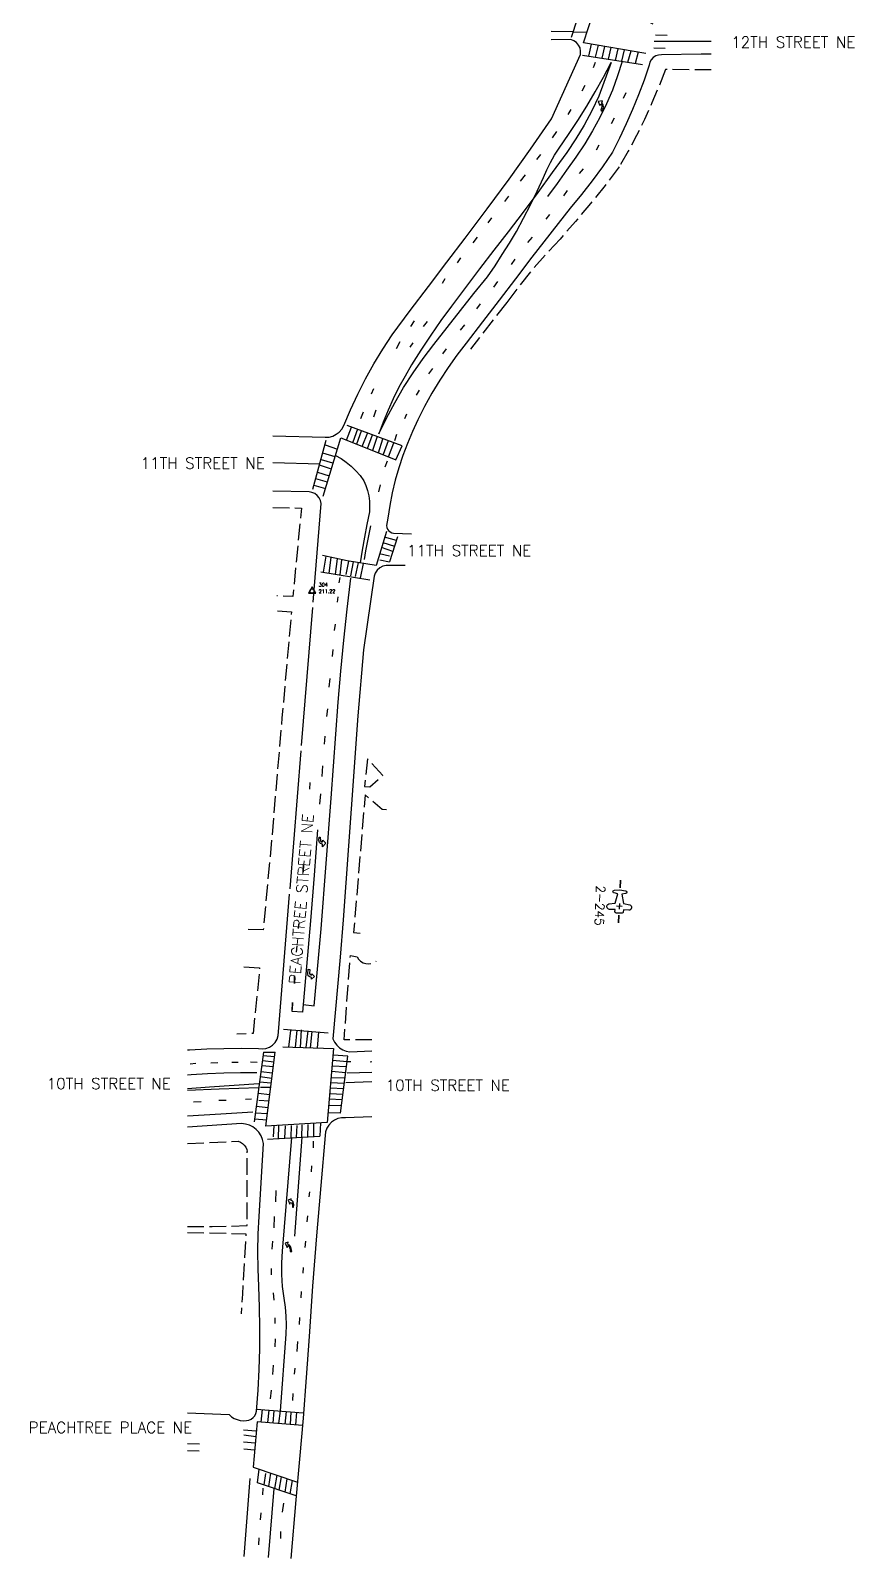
# Model space of a CAD drawing. Extents: x 2230279 to 2231025, y 1375291 to 1378386.
# Drawn here: x 2230279 to 2231025, y 1375291 to 1376672 of the extents above; entities that cross this region are included whole.
import ezdxf
from ezdxf.enums import TextEntityAlignment as Align

# ---------------------------------------------------------------- set-up
doc = ezdxf.new("R2010")
doc.units = 0
doc.header["$LTSCALE"] = 100
doc.header["$MEASUREMENT"] = 0
doc.linetypes.add('D2', pattern=[0.2, 0.15, -0.05])
doc.linetypes.add('D6', pattern=[1.3, 1.25, -0.05])
doc.layers.get('0').update_dxf_attribs({"color": 1, "linetype": 'CONTINUOUS'})
for name, color, linetype in [('100', 2, 'CONTINUOUS'), ('105', 2, 'D6'), ('120', 2, 'D2'), ('154', 3, 'CONTINUOUS'), ('190', 2, 'CONTINUOUS'), ('950', 7, 'CONTINUOUS'), ('960', 7, 'CONTINUOUS')]:
    doc.layers.add(name, color=color, linetype=linetype)
doc.styles.get("Standard").update_dxf_attribs({"font": 'SIMPLEX.SHX'})

# ---------------------------------------------------------------- blocks, each defined once
blk = doc.blocks.new('HVC')
for p, q in [((0, 0.095), (-0.082, -0.047)), ((0.082, -0.047), (0, 0.095)), ((-0.082, -0.047), (0.082, -0.047))]:
    blk.add_line(p, q)
at = {"const_width": 0.005}
blk.add_lwpolyline([(-0.002, 0, 1), (0.002, 0, 1)], format="xyb", close=True, dxfattribs=at)
blk.add_circle((0, 0), 0.0473)
for tag, p in [('PT.#', (0.15, 0.1)), ('ELEV', (0.15, -0.05))]:
    blk.add_attdef(tag, p, '', height=0.08)
blk = doc.blocks.new('PC')
for points in [[(-0.237, 0), (-0.169, 0)], [(0.081, 0), (0.15, 0)]]:
    blk.add_lwpolyline(points, close=True)
blk.add_lwpolyline([(-0.018, -0.095), (-0.026, -0.037), (-0.112, -0.019), (-0.119, -0.05, -1), (-0.144, -0.05), (-0.15, 0), (-0.144, 0.05, -1), (-0.119, 0.05), (-0.112, 0.019), (-0.026, 0.037), (-0.018, 0.094, -0.867295), (0.031, 0.088), (0.031, 0.038), (0.05, 0.038, -0.414214), (0.062, 0.025), (0.062, 0), (0.062, -0.025, -0.414214), (0.05, -0.037), (0.031, -0.037), (0.031, -0.087, -0.867295)], format="xyb", close=True)
for points in [[(-0.025, 0), (0.025, 0)], [(0, 0.025), (0, -0.025)]]:
    blk.add_lwpolyline(points)
blk.add_attdef('PHOTO', text='', height=0.08).set_placement((0, -0.175), align=Align.MIDDLE)

msp = doc.modelspace()

# ---------------------------------------------------------------- linework, layer by layer
at = {"layer": '100', "flags": 128}
for points, elevation in [([(2230768, 1376664.1), (2230750.2, 1376664)], 1066.7), ([(2230776.7, 1376650.7), (2230776.9, 1376653.6), (2230776.4, 1376656.6), (2230775.1, 1376659.2), (2230773.2, 1376661.5), (2230770.8, 1376663.1), (2230768, 1376664.1)], 1070.7), ([(2230750.5, 1376592.5), (2230776.7, 1376650.7)], 1070.9), ([(2230850, 1376650.4), (2230847.3, 1376650.1), (2230844.8, 1376649.3), (2230842.6, 1376647.8), (2230840.8, 1376645.9), (2230839.5, 1376643.6), (2230838.8, 1376641)], 1071.4), ([(2230895.1, 1376650.8), (2230886.1, 1376650.8), (2230850, 1376650.4)], 1067.3), ([(2230838.8, 1376641), (2230834.3, 1376627.5), (2230829.3, 1376614.1), (2230823.9, 1376600.9), (2230818.2, 1376587.8), (2230812.1, 1376574.9), (2230805.6, 1376562.2)], 1070.9), ([(2230672.4, 1376484.5), (2230692.5, 1376511.1), (2230712.2, 1376538), (2230731.5, 1376565.1), (2230750.5, 1376592.5)], 1069.4), ([(2230805.6, 1376562.2), (2230796.6, 1376549.1), (2230787.3, 1376536.4), (2230777.6, 1376523.9), (2230767.6, 1376511.6)], 1070), ([(2230767.6, 1376511.6), (2230732.7, 1376467.3)], 1069.5), ([(2230606.5, 1376397.3), (2230622.8, 1376419.2), (2230639.3, 1376441), (2230655.8, 1376462.8), (2230672.4, 1376484.5)], 1067.2), ([(2230732.7, 1376467.3), (2230717.9, 1376447.8), (2230703.1, 1376428.4), (2230688.2, 1376409), (2230673.3, 1376389.6)], 1068.3), ([(2230562.6, 1376315.1), (2230568.7, 1376329.4), (2230575.3, 1376343.5), (2230582.4, 1376357.4), (2230590, 1376371), (2230598, 1376384.3), (2230606.5, 1376397.3)], 1065.4), ([(2230673.3, 1376389.6), (2230664.9, 1376378.8), (2230657, 1376367.7), (2230649.5, 1376356.2), (2230642.4, 1376344.5), (2230635.8, 1376332.5), (2230629.7, 1376320.3)], 1066.5), ([(2230545.9, 1376304.5), (2230549.4, 1376304.7), (2230552.8, 1376305.6), (2230555.9, 1376307.2), (2230558.6, 1376309.3), (2230560.9, 1376312), (2230562.6, 1376315.1)], 1064.5), ([(2230629.7, 1376320.3), (2230624.8, 1376309.7), (2230620.3, 1376299), (2230616.2, 1376288), (2230612.5, 1376276.9), (2230609.3, 1376265.7), (2230606.6, 1376254.4), (2230604.3, 1376242.9), (2230602.5, 1376231.4)], 1064.7), ([(2230498.5, 1376305.9), (2230545.9, 1376304.5)], 1065.2), ([(2230531.3, 1376255.2), (2230498.5, 1376255.7)], 1064.7), ([(2230542.2, 1376244.8), (2230541.6, 1376247.5), (2230540.4, 1376249.9), (2230538.7, 1376252), (2230536.5, 1376253.6), (2230533.9, 1376254.7), (2230531.3, 1376255.2)], 1064), ([(2230602.5, 1376231.4), (2230601.3, 1376224.8)], 1063.6), ([(2230601.3, 1376224.8), (2230601.6, 1376223.1), (2230602.2, 1376221.5), (2230603.2, 1376220.1), (2230604.6, 1376219), (2230606.1, 1376218.2), (2230607.8, 1376217.8)], 1063.4), ([(2230607.8, 1376217.8), (2230623.8, 1376217.1)], 1060.2), ([(2230590.1, 1376178.9), (2230580.4, 1376112.4), (2230575.3, 1376052.8), (2230569.4, 1375968.6)], 1060.6), ([(2230604.2, 1376188.7), (2230601, 1376188.7), (2230598, 1376188), (2230595.3, 1376186.5), (2230592.9, 1376184.4), (2230591.2, 1376181.8), (2230590.1, 1376178.9)], 1062.8), ([(2230618.2, 1376188.6), (2230604.2, 1376188.7)], 1059.9), ([(2230569.4, 1375968.6), (2230567, 1375935.1), (2230564.6, 1375901.6), (2230562, 1375868.1), (2230559.3, 1375834.6)], 1059.2), ([(2230559.3, 1375834.6), (2230552.9, 1375760.6)], 1060.8), ([(2230485.6, 1375751.9), (2230488.9, 1375751.6), (2230492.3, 1375752), (2230495.4, 1375753.2), (2230498.2, 1375755), (2230500.5, 1375757.4), (2230502.3, 1375760.3), (2230503.3, 1375763.5), (2230503.6, 1375766.8)], 1061), ([(2230552.9, 1375760.6), (2230554.3, 1375757.5), (2230556.3, 1375754.8), (2230558.8, 1375752.5), (2230561.7, 1375750.7), (2230564.8, 1375749.5), (2230568.1, 1375748.8)], 1061.3), ([(2230421.2, 1375750.6), (2230423.1, 1375750.7), (2230438.7, 1375751.6), (2230454.3, 1375752), (2230469.9, 1375752.1), (2230485.6, 1375751.9)], 1059), ([(2230568.1, 1375748.8), (2230588.2, 1375749.8)], 1057.8), ([(2230470.1, 1375684), (2230421.2, 1375680.7)], 1059.7), ([(2230490.1, 1375666), (2230489.3, 1375669.6), (2230487.9, 1375673), (2230486, 1375676.1), (2230483.5, 1375678.7), (2230480.5, 1375680.9), (2230477.3, 1375682.6), (2230473.7, 1375683.6), (2230470.1, 1375684)], 1062.8), ([(2230564.1, 1375689.3), (2230560.7, 1375689.3), (2230557.4, 1375688.6), (2230554.3, 1375687.2), (2230551.5, 1375685.2), (2230549.2, 1375682.7), (2230547.4, 1375679.8), (2230546.3, 1375676.6), (2230545.8, 1375673.3)], 1063.5), ([(2230588.2, 1375690.2), (2230564.1, 1375689.3)], 1062.3), ([(2230486.2, 1375600), (2230490.1, 1375666)], 1065.7), ([(2230545.8, 1375673.3), (2230541.8, 1375627.9), (2230538, 1375582.4), (2230534.5, 1375537), (2230531.3, 1375491.5)], 1067.6), ([(2230485.9, 1375536.7), (2230485.1, 1375552.5), (2230484.9, 1375568.4), (2230485.3, 1375584.2), (2230486.2, 1375600)], 1068.4), ([(2230483.6, 1375424.1), (2230485.1, 1375442.8), (2230486.1, 1375461.6), (2230486.8, 1375480.4), (2230486.9, 1375499.2), (2230486.6, 1375517.9), (2230485.9, 1375536.7)], 1071.3), ([(2230531.3, 1375491.5), (2230528.7, 1375454.5), (2230525.8, 1375417.6), (2230522.6, 1375380.6), (2230519.3, 1375343.7)], 1073.6), ([(2230421.2, 1375422.3), (2230459.1, 1375420.8)], 1071.7), ([(2230459.1, 1375420.8), (2230461.2, 1375418.9), (2230463.6, 1375417.4), (2230466.2, 1375416.3), (2230469, 1375415.5), (2230471.8, 1375415.3), (2230474.6, 1375415.4)], 1072.3), ([(2230474.6, 1375415.4), (2230476.8, 1375415.8), (2230478.9, 1375416.7), (2230480.7, 1375418.1), (2230482.2, 1375419.8), (2230483.1, 1375421.9), (2230483.6, 1375424.1)], 1072.9), ([(2230421.2, 1375394.7), (2230432.2, 1375394.4)], 1072.6), ([(2230431.9, 1375387.9), (2230421.2, 1375388.1)], 1072.7), ([(2230472.7, 1375292.4), (2230477.9, 1375363)], 1076.6), ([(2230519.3, 1375343.7), (2230514.8, 1375290.8)], 1082.4)]:
    msp.add_lwpolyline(points, dxfattribs=dict(at, elevation=elevation))
at = {"layer": '105', "elevation": 1062.4, "flags": 128}
msp.add_lwpolyline([(2230503.6, 1375766.8), (2230542.2, 1376244.8)], dxfattribs=at)
at = {"layer": '120', "flags": 128}
for points, elevation in [([(2230853.6, 1376637), (2230847.7, 1376621.8), (2230841.4, 1376606.8), (2230834.7, 1376592), (2230827.5, 1376577.5), (2230819.9, 1376563.1), (2230811.8, 1376549)], 1071.3), ([(2230895.1, 1376636.7), (2230853.6, 1376637)], 1068.7), ([(2230811.8, 1376549), (2230799, 1376532.3), (2230785.8, 1376515.9), (2230772.3, 1376499.7), (2230758.5, 1376483.8)], 1070.6), ([(2230758.5, 1376483.8), (2230745.6, 1376470.1), (2230733.2, 1376456), (2230721.4, 1376441.4), (2230710.1, 1376426.4)], 1069.1), ([(2230710.1, 1376426.4), (2230677.2, 1376384.2)], 1067.7), ([(2230498.5, 1376241), (2230524.3, 1376240.5), (2230516.6, 1376160.5), (2230502, 1376161.3)], 1064), ([(2230502.7, 1376147.5), (2230515.3, 1376146.7), (2230506.8, 1376050.8), (2230497.5, 1375941.7), (2230489.8, 1375859.1), (2230475.7, 1375859.5)], 1061.6), ([(2230601.2, 1375967.7), (2230597.4, 1375967.9), (2230582, 1375981.1), (2230571.5, 1375856.8), (2230578, 1375856)], 1058.9), ([(2230588.2, 1375759.6), (2230563, 1375759.6), (2230568.7, 1375835.9), (2230574.7, 1375834.7)], 1060.4), ([(2230574.7, 1375834.7), (2230576.1, 1375832.5), (2230577.9, 1375830.8), (2230580.1, 1375829.4), (2230582.5, 1375828.6), (2230585, 1375828.4), (2230587.5, 1375828.7), (2230589.9, 1375829.5), (2230592, 1375830.8)], 1059.3), ([(2230472.3, 1375825.6), (2230486.6, 1375824.7), (2230480.6, 1375765.5), (2230466.1, 1375764.9)], 1060.4), ([(2230421.2, 1375666), (2230467.2, 1375668.1)], 1061.4), ([(2230467.2, 1375668.1), (2230469.2, 1375667.3), (2230471.1, 1375666.1), (2230472.7, 1375664.6), (2230474, 1375662.7), (2230474.9, 1375660.7), (2230475.4, 1375658.6)], 1063.2), ([(2230421.2, 1375590.9), (2230443.5, 1375590.8), (2230475.3, 1375591.8), (2230475.4, 1375658.6)], 1066.6), ([(2230421.2, 1375585.6), (2230474.2, 1375584.4), (2230471, 1375529.7), (2230470, 1375512)], 1069.2)]:
    msp.add_lwpolyline(points, dxfattribs=dict(at, elevation=elevation))
at = {"layer": '120', "elevation": 1059, "flags": 128}
msp.add_lwpolyline([(2230581.3, 1375988.9), (2230586.2, 1375988.5), (2230597.9, 1375998.7), (2230584.1, 1376013.7)], close=True, dxfattribs=at)
at = {"layer": '154', "flags": 128}
for points, elevation in [([(2230835.8, 1376651.5), (2230779.6, 1376661.3), (2230793.1, 1376703.2), (2230794.6, 1376703.8), (2230842.1, 1376678.5)], 1071.5), ([(2230778.9, 1376698.4), (2230768.5, 1376666.1)], 1070.5), ([(2230770.1, 1376671.2), (2230750.2, 1376671.3)], 1068.3), ([(2230770.1, 1376671), (2230782.7, 1376670.8)], 1071.1), ([(2230784.2, 1376649.1), (2230786.8, 1376660)], 1071.7), ([(2230792.7, 1376659), (2230790.2, 1376648.2)], 1071.7), ([(2230843.5, 1376662.6), (2230893.2, 1376662.7), (2230895.1, 1376662.6)], 1067.6), ([(2230844.5, 1376668.5), (2230855.2, 1376668.2)], 1071.5), ([(2230778.7, 1376649.9), (2230832.9, 1376641.5)], 1071.6), ([(2230796.4, 1376647.2), (2230798.7, 1376658)], 1071.7), ([(2230804.1, 1376657), (2230801.9, 1376646.3)], 1071.7), ([(2230808.6, 1376645.3), (2230810.9, 1376655.8)], 1071.7), ([(2230816.4, 1376654.9), (2230813.9, 1376644.5)], 1071.7), ([(2230819.6, 1376643.6), (2230822.7, 1376653.8)], 1071.6), ([(2230828.9, 1376652.7), (2230826.3, 1376642.5)], 1071.6), ([(2230843, 1376656.8), (2230853.4, 1376656.4)], 1071.3), ([(2230757.4, 1376565.9), (2230766, 1376578.3), (2230774.4, 1376591), (2230782.4, 1376603.8), (2230790.1, 1376616.9), (2230797.5, 1376630.1), (2230804.5, 1376643.5)], 1071.6), ([(2230814.5, 1376644.4), (2230810.4, 1376631.3), (2230805.6, 1376618.5), (2230800.3, 1376605.9), (2230794.3, 1376593.6), (2230787.8, 1376581.5), (2230780.8, 1376569.8)], 1071.2), ([(2230788.7, 1376639), (2230790.5, 1376643.7)], 1071.4), ([(2230804.5, 1376643.5), (2230793.5, 1376612.9)], 1072), ([(2230778.4, 1376617.8), (2230781, 1376622.9)], 1070.7), ([(2230793.5, 1376612.9), (2230787.1, 1376599.7), (2230780.1, 1376586.8), (2230772.5, 1376574.3), (2230764.3, 1376562.1)], 1071.6), ([(2230815.8, 1376611.1), (2230818.1, 1376616.4)], 1071.4), ([(2230765.6, 1376596.4), (2230768.4, 1376600.9)], 1070.3), ([(2230804.9, 1376588.1), (2230807.5, 1376593.4)], 1071), ([(2230751.6, 1376575.2), (2230755.3, 1376581)], 1070), ([(2230764.3, 1376562.1), (2230751.3, 1376544), (2230738.2, 1376526), (2230724.9, 1376508.2), (2230711.4, 1376490.4)], 1070.4), ([(2230743.4, 1376539.5), (2230746.3, 1376546.4), (2230749.6, 1376553.1), (2230753.3, 1376559.6), (2230757.4, 1376565.9)], 1070.9), ([(2230780.8, 1376569.8), (2230772.6, 1376557.8), (2230764.2, 1376545.9), (2230755.7, 1376534.1), (2230747.1, 1376522.3)], 1070.5), ([(2230791.2, 1376564.4), (2230793.8, 1376569.1)], 1070.5), ([(2230737.4, 1376555.8), (2230740.9, 1376560.1)], 1069.7), ([(2230718.8, 1376490.5), (2230725.2, 1376502.6), (2230731.5, 1376514.8), (2230737.5, 1376527.1), (2230743.4, 1376539.5)], 1070.2), ([(2230722.6, 1376536.1), (2230727.1, 1376541.8)], 1069.4), ([(2230776, 1376542.9), (2230779.4, 1376547.4)], 1070.1), ([(2230708.3, 1376517.8), (2230712, 1376522.6)], 1069), ([(2230761.6, 1376522.9), (2230765.1, 1376527.7)], 1069.7), ([(2230693.3, 1376498.3), (2230696.6, 1376502.9)], 1068.9), ([(2230745.8, 1376501.7), (2230749, 1376506)], 1069.9), ([(2230711.4, 1376490.4), (2230698.4, 1376473.7), (2230685.5, 1376456.9), (2230672.7, 1376440), (2230660, 1376423.1)], 1068.9), ([(2230679.6, 1376480.2), (2230683.5, 1376485.5)], 1068.5), ([(2230692.6, 1376449.6), (2230699.5, 1376459.6), (2230706.1, 1376469.8), (2230712.6, 1376480.1), (2230718.8, 1376490.5)], 1069.2), ([(2230729.3, 1376480.6), (2230733.4, 1376485.4)], 1069.3), ([(2230665.5, 1376462.4), (2230668.6, 1376466.7)], 1068.1), ([(2230714.3, 1376460.8), (2230717.8, 1376465.5)], 1068.9), ([(2230644.1, 1376388.4), (2230656.1, 1376403.8), (2230668.3, 1376419.1), (2230680.4, 1376434.4), (2230692.6, 1376449.6)], 1068.1), ([(2230651.9, 1376444), (2230654.4, 1376448.1)], 1068), ([(2230698.4, 1376440.3), (2230702.1, 1376445.3)], 1068.3), ([(2230682.9, 1376420.7), (2230686.4, 1376425.1)], 1067.9), ([(2230660, 1376423.1), (2230650.6, 1376410), (2230641.4, 1376396.8), (2230632.5, 1376383.4), (2230623.8, 1376369.9)], 1067.8), ([(2230623.4, 1376404.6), (2230626.7, 1376409.8)], 1067.2), ([(2230638.2, 1376409.3), (2230634.5, 1376404.6)], 1067.7), ([(2230668.2, 1376401.4), (2230672.1, 1376406.1)], 1067.4), ([(2230594.3, 1376307.5), (2230601.3, 1376321.7), (2230608.8, 1376335.7), (2230616.8, 1376349.4), (2230625.4, 1376362.7), (2230634.5, 1376375.7), (2230644.1, 1376388.4)], 1066.6), ([(2230610.4, 1376384.9), (2230613.7, 1376391)], 1066.8), ([(2230625, 1376389.9), (2230622.4, 1376385.9)], 1067.2), ([(2230652.2, 1376380.1), (2230655.6, 1376384.5)], 1067.2), ([(2230623.8, 1376369.9), (2230618.1, 1376359.9), (2230612.6, 1376349.7), (2230607.5, 1376339.4), (2230602.8, 1376328.9), (2230598.4, 1376318.3), (2230594.3, 1376307.5)], 1066.5), ([(2230639.6, 1376361.9), (2230643.1, 1376366.7)], 1066.8), ([(2230587.7, 1376343.9), (2230590, 1376348.6)], 1065.6), ([(2230628.5, 1376342.7), (2230631.1, 1376347.2)], 1066), ([(2230578.2, 1376321.5), (2230580.4, 1376327.4)], 1065.5), ([(2230590, 1376323.1), (2230592, 1376329.2)], 1066.6), ([(2230565, 1376301.9), (2230569.7, 1376313.8)], 1064.4), ([(2230615.5, 1376296.7), (2230565.9, 1376315.3)], 1064.9), ([(2230617.9, 1376321.6), (2230619.7, 1376325.8)], 1065.9), ([(2230534.7, 1376257.6), (2230546.9, 1376301.9)], 1064.2), ([(2230544.1, 1376251.4), (2230559.9, 1376303.9), (2230594.2, 1376290.5), (2230609.9, 1376284)], 1064), ([(2230575.1, 1376311.8), (2230570.8, 1376300.1)], 1065.1), ([(2230574.6, 1376298.5), (2230578.8, 1376310.4)], 1065.1), ([(2230584, 1376308.5), (2230579, 1376295.8)], 1065.2), ([(2230584.2, 1376294.4), (2230588.8, 1376306.7)], 1064.7), ([(2230592.9, 1376305.1), (2230588.6, 1376292.7)], 1064.7), ([(2230594.1, 1376290.6), (2230598, 1376303.2)], 1064.8), ([(2230602.8, 1376301.4), (2230598.2, 1376288.9)], 1064.7), ([(2230603.2, 1376286.8), (2230607.9, 1376299.5)], 1064.6), ([(2230608.9, 1376301.6), (2230610.8, 1376307.3)], 1065.6), ([(2230554.8, 1376286.7), (2230543.7, 1376290.3)], 1063.9), ([(2230545.7, 1376297.7), (2230556.9, 1376293.9)], 1064), ([(2230555.2, 1376288.2), (2230560.2, 1376285.3), (2230564.9, 1376282), (2230569.4, 1376278.3), (2230573.5, 1376274.3), (2230577.4, 1376269.9), (2230580.9, 1376265.3)], 1064.2), ([(2230609.9, 1376284), (2230615.5, 1376296.7)], 1064.5), ([(2230541, 1376280.3), (2230498.5, 1376281.3)], 1065.4), ([(2230538.9, 1376272.9), (2230549.6, 1376269.6)], 1063.7), ([(2230550.7, 1376275.9), (2230540.7, 1376279.3)], 1064.3), ([(2230542.1, 1376284.5), (2230552.4, 1376281.4)], 1064.4), ([(2230600.2, 1376277.9), (2230602.1, 1376283.2)], 1064.7), ([(2230535.7, 1376261.2), (2230546.2, 1376258.2)], 1063.6), ([(2230547.9, 1376264), (2230537.3, 1376267.1)], 1063.7), ([(2230580.9, 1376265.3), (2230582.7, 1376260.9), (2230584.2, 1376256.3), (2230585.2, 1376251.6), (2230585.9, 1376246.8), (2230586.1, 1376242), (2230586, 1376237.2)], 1064.6), ([(2230594.5, 1376255.2), (2230595.9, 1376261.6)], 1064.1), ([(2230586, 1376237.2), (2230583.5, 1376225.7), (2230581.3, 1376214.2), (2230579.3, 1376202.6), (2230577.5, 1376190.9)], 1063.6), ([(2230601.2, 1376219.4), (2230591.9, 1376188.7), (2230565.9, 1376192.7), (2230543.5, 1376197.6)], 1062.9), ([(2230586.9, 1376224.6), (2230585.2, 1376217), (2230583.7, 1376209.4), (2230582.3, 1376201.8), (2230581, 1376194.1)], 1063.4), ([(2230607.2, 1376201.4), (2230596.8, 1376205)], 1062.9), ([(2230598.1, 1376209.4), (2230608.6, 1376206.1)], 1063), ([(2230610.3, 1376211.2), (2230599.6, 1376214.3)], 1063), ([(2230611.3, 1376214.6), (2230604.1, 1376191.8)], 1063.1), ([(2230546.4, 1376196.9), (2230544.1, 1376182.6)], 1062.6), ([(2230549.6, 1376181.8), (2230551.4, 1376195.8)], 1062.6), ([(2230556.8, 1376194.7), (2230554.8, 1376180.9)], 1062.7), ([(2230559.3, 1376180.2), (2230561, 1376193.8)], 1062.7), ([(2230567.1, 1376192.5), (2230564.6, 1376180.4)], 1063.4), ([(2230569, 1376179.2), (2230571.6, 1376191.8)], 1063.2), ([(2230575.7, 1376191.2), (2230573, 1376178.5)], 1063.1), ([(2230577.8, 1376177.1), (2230580.5, 1376190.5)], 1062.3), ([(2230595.1, 1376199.4), (2230604.1, 1376197.3)], 1062.8), ([(2230595.2, 1376193.8), (2230604.1, 1376191.8)], 1062.8), ([(2230541.8, 1376183), (2230586.2, 1376175.7)], 1062), ([(2230557.7, 1376065), (2230560, 1376093.1), (2230562.7, 1376121.2), (2230565.7, 1376149.2), (2230569, 1376177.2)], 1061.4), ([(2230559.1, 1376177.6), (2230558.3, 1376172.8)], 1062.9), ([(2230557.2, 1376160.2), (2230556.7, 1376155.4)], 1062.1), ([(2230554.8, 1376135.4), (2230554.1, 1376129.9)], 1062), ([(2230552.7, 1376112.6), (2230552.1, 1376106.2)], 1061.7), ([(2230550, 1376086.5), (2230549.1, 1376078.7)], 1061.1), ([(2230526, 1375791.7), (2230536, 1375790.4), (2230542.2, 1375860.1), (2230551.4, 1375978.3), (2230557.7, 1376065)], 1059.9), ([(2230547.9, 1376059.1), (2230547.2, 1376052)], 1060.2), ([(2230545.4, 1376034.2), (2230544.9, 1376027.1)], 1059.6), ([(2230543.5, 1376007.4), (2230542.7, 1375997.8)], 1059.4), ([(2230532.1, 1375992.3), (2230531.7, 1375986.3)], 1058.7), ([(2230541.5, 1375982.1), (2230540.6, 1375972.8)], 1059.1), ([(2230539, 1375949.7), (2230535.8, 1375908.5), (2230532.5, 1375867.3), (2230529, 1375826), (2230525.4, 1375784.8)], 1060), ([(2230526, 1375911.3), (2230526.3, 1375917.9)], 1058.7), ([(2230526.3, 1375917.9), (2230526, 1375911.3)], 1058.7), ([(2230521.6, 1375860.3), (2230521.9, 1375864.7)], 1059.7), ([(2230520, 1375838.9), (2230520.4, 1375844.8)], 1060), ([(2230518, 1375810.5), (2230518.2, 1375817.5)], 1060.3), ([(2230518.2, 1375817.5), (2230518, 1375810.5)], 1060.3), ([(2230516, 1375785.3), (2230516.3, 1375793.4)], 1061), ([(2230516.3, 1375793.4), (2230516.1, 1375787.2)], 1061), ([(2230525.4, 1375784.8), (2230516, 1375785.3)], 1061.3), ([(2230508.1, 1375769.4), (2230548.7, 1375765.9)], 1061.1), ([(2230513.1, 1375753.1), (2230514.9, 1375768.1)], 1061.8), ([(2230520.3, 1375768.3), (2230518.8, 1375752.9)], 1061.8), ([(2230523.5, 1375752.8), (2230524.4, 1375768.7)], 1061.8), ([(2230530.1, 1375767.8), (2230528.4, 1375752.7)], 1061.9), ([(2230532.6, 1375752.5), (2230534, 1375767.2)], 1061.3), ([(2230539.9, 1375766.6), (2230538.5, 1375752.4)], 1061.4), ([(2230490.2, 1375748.5), (2230481.6, 1375685.7)], 1061.5), ([(2230490.2, 1375748.5), (2230500.7, 1375748.6)], 1061.1), ([(2230507.5, 1375753.3), (2230553.5, 1375751.9), (2230547.7, 1375685), (2230492.2, 1375681.7), (2230500.7, 1375748.6)], 1062.3), ([(2230423.8, 1375738.1), (2230429, 1375738.5)], 1058.5), ([(2230442.4, 1375739), (2230448.7, 1375739.3)], 1059.1), ([(2230461.5, 1375739.5), (2230467.1, 1375739.5)], 1060.1), ([(2230478.2, 1375739.7), (2230484.3, 1375739.6)], 1060.8), ([(2230499, 1375735.2), (2230488.5, 1375736.3)], 1061.4), ([(2230489.2, 1375741.1), (2230499.6, 1375739.9)], 1061.3), ([(2230500.1, 1375744.4), (2230489.7, 1375745.2)], 1061.2), ([(2230565.2, 1375735.3), (2230552.1, 1375736)], 1061.9), ([(2230552.6, 1375741.2), (2230565.8, 1375740.2)], 1061.8), ([(2230566.5, 1375745), (2230553, 1375745.8)], 1061.6), ([(2230559.7, 1375693.4), (2230566.5, 1375745)], 1062.5), ([(2230566.5, 1375740), (2230569, 1375740)], 1061.4), ([(2230586.7, 1375739.9), (2230588.2, 1375740)], 1060.6), ([(2230421.2, 1375728), (2230424.6, 1375728.3), (2230439.5, 1375729.3), (2230454.3, 1375730), (2230469.2, 1375730.3), (2230484.1, 1375730.2)], 1059.7), ([(2230485.9, 1375719.9), (2230441.2, 1375716.9), (2230421.2, 1375715.4)], 1059.8), ([(2230486.5, 1375721.6), (2230497.1, 1375720.7)], 1061.7), ([(2230487.2, 1375726.7), (2230497.7, 1375725)], 1061.6), ([(2230498.3, 1375729.6), (2230487.7, 1375730.7)], 1061.5), ([(2230550.8, 1375721.1), (2230563.3, 1375720.5)], 1062.4), ([(2230563.9, 1375725), (2230551.2, 1375725.3)], 1062.3), ([(2230551.7, 1375731.4), (2230564.5, 1375730.2)], 1062.1), ([(2230588.2, 1375721.6), (2230564.5, 1375720.7)], 1060.8), ([(2230565.9, 1375729.9), (2230588.2, 1375730.6)], 1060.8), ([(2230421.2, 1375714.2), (2230450.1, 1375715.4), (2230485.4, 1375716.5)], 1059.8), ([(2230479.2, 1375706.1), (2230473.7, 1375705.8)], 1061.7), ([(2230485.1, 1375711.6), (2230495.8, 1375710.3)], 1061.9), ([(2230496.6, 1375716.6), (2230487.4, 1375716.6)], 1062.3), ([(2230561.3, 1375705.5), (2230549.5, 1375706)], 1062.9), ([(2230550, 1375711.1), (2230562, 1375710.6)], 1062.7), ([(2230562.6, 1375715.4), (2230550.4, 1375716.1)], 1062.6), ([(2230421.2, 1375691), (2230451.6, 1375692.8), (2230480.3, 1375694.5)], 1060.2), ([(2230433.8, 1375703.8), (2230426.9, 1375703.4)], 1059.5), ([(2230456.2, 1375704.9), (2230449.8, 1375704.9)], 1060.7), ([(2230493.6, 1375692.7), (2230482.6, 1375693.4)], 1062.3), ([(2230483.5, 1375699.6), (2230494.3, 1375698.5)], 1062.2), ([(2230495.1, 1375704.4), (2230486, 1375704.9)], 1062.4), ([(2230559.7, 1375693.4), (2230548.4, 1375693.7)], 1063.2), ([(2230549.1, 1375700.6), (2230560.6, 1375700.2)], 1063), ([(2230481.9, 1375688.3), (2230493, 1375687.5)], 1062.4), ([(2230499.3, 1375682.1), (2230498.8, 1375672.1)], 1063.2), ([(2230503.6, 1375670.6), (2230503.8, 1375682.4)], 1063.5), ([(2230509.7, 1375681.9), (2230509, 1375670.9)], 1064.3), ([(2230515.1, 1375671.3), (2230515.4, 1375682.4)], 1064.3), ([(2230520.1, 1375682.4), (2230519.7, 1375671.5)], 1064.3), ([(2230524.7, 1375671.8), (2230524.9, 1375683)], 1064.3), ([(2230530.2, 1375683.2), (2230530, 1375672.1)], 1064.4), ([(2230535.6, 1375672.4), (2230535.5, 1375683.9)], 1064.4), ([(2230541.7, 1375684.7), (2230540.9, 1375672.7)], 1063.8), ([(2230493.8, 1375670), (2230540.9, 1375672.7)], 1064.2), ([(2230507.4, 1375568.7), (2230515.6, 1375671.3)], 1066.4), ([(2230524.7, 1375671.8), (2230518.2, 1375582.1)], 1066), ([(2230535, 1375668.1), (2230534.9, 1375662.1)], 1065), ([(2230533.5, 1375645.8), (2230533.1, 1375640.4)], 1065.2), ([(2230501.3, 1375623.6), (2230500.9, 1375613.2)], 1066.2), ([(2230531.6, 1375622.4), (2230531.2, 1375617.7)], 1066.1), ([(2230499.8, 1375600.1), (2230499.3, 1375589.7)], 1067.3), ([(2230530, 1375600.7), (2230529.4, 1375595.1)], 1067), ([(2230498.1, 1375577.8), (2230497.7, 1375570.5)], 1068.4), ([(2230508.9, 1375526.1), (2230507.4, 1375536.7), (2230506.6, 1375547.4), (2230506.6, 1375558.1), (2230507.4, 1375568.7)], 1069.1), ([(2230528, 1375577.8), (2230527.6, 1375571.9)], 1067.6), ([(2230526.1, 1375554), (2230525.7, 1375548.6)], 1068.4), ([(2230497.1, 1375552.9), (2230497.1, 1375547.2)], 1069), ([(2230498.8, 1375531.1), (2230499.5, 1375524.2)], 1069.5), ([(2230510.7, 1375493.7), (2230511, 1375501.9), (2230510.7, 1375510), (2230510.1, 1375518.1), (2230508.9, 1375526.1)], 1070.4), ([(2230524.1, 1375532.2), (2230523.7, 1375526.5)], 1068.9), ([(2230500.7, 1375503.1), (2230500.6, 1375508.3)], 1070.3), ([(2230522.7, 1375508.5), (2230522.2, 1375502.4)], 1069.9), ([(2230500.7, 1375489.5), (2230500.4, 1375482.2)], 1070.9), ([(2230505.3, 1375424.2), (2230510.7, 1375493.7)], 1072.2), ([(2230520.9, 1375486.8), (2230520.2, 1375477.8)], 1070.8), ([(2230498.7, 1375465.4), (2230498.3, 1375457.2)], 1071.8), ([(2230518.4, 1375462.9), (2230517.9, 1375457.3)], 1072), ([(2230496.9, 1375442.8), (2230496.2, 1375435)], 1072.6), ([(2230516.7, 1375439.8), (2230516.2, 1375433.7)], 1072.9), ([(2230483.7, 1375425.9), (2230526.1, 1375422.5)], 1073.3), ([(2230488, 1375414), (2230489.3, 1375425.4)], 1073.2), ([(2230495, 1375425), (2230493.7, 1375413.6)], 1073.3), ([(2230498.7, 1375413.2), (2230499.6, 1375424.6)], 1073.4), ([(2230505.1, 1375424.2), (2230503.5, 1375412.8)], 1073.4), ([(2230509.7, 1375412.3), (2230510.8, 1375423.7)], 1073.5), ([(2230514.8, 1375423.4), (2230514.1, 1375412)], 1073.6), ([(2230519.4, 1375411.6), (2230520.1, 1375423)], 1073.7), ([(2230471.9, 1375407.1), (2230483.5, 1375406.1)], 1073.2), ([(2230483.1, 1375400.7), (2230472.3, 1375402.3)], 1073.6), ([(2230525.2, 1375411.1), (2230484.3, 1375414.3), (2230480.6, 1375373.3), (2230520.7, 1375359.8)], 1074.3), ([(2230472, 1375396.3), (2230482.6, 1375395.3)], 1073.7), ([(2230482, 1375388.6), (2230472.3, 1375389.5)], 1074.1), ([(2230484.7, 1375359.1), (2230486.2, 1375371.4)], 1075.1), ([(2230492, 1375367.7), (2230490.4, 1375357.2)], 1075.4), ([(2230494.9, 1375355.7), (2230496.8, 1375367.8)], 1075.2), ([(2230502, 1375366.1), (2230499.9, 1375354)], 1075.3), ([(2230504.1, 1375352.5), (2230506.4, 1375364.6)], 1075.4), ([(2230511.3, 1375362.9), (2230509.4, 1375350.7)], 1075.4), ([(2230514.2, 1375349.2), (2230516.2, 1375361.3)], 1075.5), ([(2230519.6, 1375347.3), (2230484.7, 1375359.1)], 1075.7), ([(2230489.6, 1375354.2), (2230489.2, 1375348.3)], 1076.6), ([(2230499.3, 1375353.9), (2230494.2, 1375291.6)], 1078.3), ([(2230507.4, 1375332.7), (2230508.4, 1375340.7)], 1077), ([(2230487.8, 1375332), (2230487.1, 1375325.7)], 1077.2), ([(2230485.7, 1375309.5), (2230485.4, 1375303.1)], 1077.9), ([(2230505.7, 1375308.7), (2230505.9, 1375315.1)], 1077.7)]:
    msp.add_lwpolyline(points, dxfattribs=dict(at, elevation=elevation))
for points, elevation in [([(2230792.7, 1376608), (2230794.4, 1376604.5), (2230795.2, 1376605.7), (2230796, 1376605), (2230796.2, 1376603.9), (2230795.9, 1376602.1), (2230795.3, 1376600.2), (2230796.4, 1376599.4), (2230797.3, 1376601.4), (2230797.6, 1376603.2), (2230797.2, 1376605), (2230796.7, 1376606.1), (2230796, 1376607), (2230796.7, 1376608.8)], 1071.7), ([(2230546.4, 1375937.4), (2230543.5, 1375934.2), (2230543.4, 1375936.6), (2230541.7, 1375937.1), (2230540.6, 1375938.2), (2230540.1, 1375940.2), (2230540.3, 1375943.1), (2230541.4, 1375943.1), (2230541.5, 1375939.6), (2230542.3, 1375938.8), (2230543.3, 1375938.6), (2230543.6, 1375940.3)], 1058.3), ([(2230536.1, 1375816.9), (2230533.6, 1375814.5), (2230533.6, 1375816.1), (2230531.9, 1375816.7), (2230530.5, 1375817.7), (2230530.3, 1375819.4), (2230530.6, 1375823.5), (2230532, 1375823.3), (2230531.7, 1375819.6), (2230532.2, 1375818.7), (2230532.8, 1375818.4), (2230533.6, 1375818.3), (2230533.9, 1375819.5)], 1060.7), ([(2230512.3, 1375614.7), (2230513.9, 1375611.1), (2230514.2, 1375612.7), (2230515.4, 1375612.2), (2230516.2, 1375610.9), (2230516.3, 1375609.8), (2230516.2, 1375608.4), (2230517.2, 1375608.3), (2230517.4, 1375610.6), (2230516.8, 1375613.3), (2230516.1, 1375614), (2230515.1, 1375614.3), (2230515.1, 1375616)], 1066.5), ([(2230509.7, 1375576), (2230511.6, 1375572), (2230512.1, 1375573.6), (2230513.3, 1375572.7), (2230514, 1375571.1), (2230514.2, 1375569.7), (2230514.3, 1375568.3), (2230515.7, 1375568.3), (2230515.2, 1375571), (2230514.5, 1375572.8), (2230513.6, 1375574), (2230512.8, 1375574.5), (2230512.1, 1375575), (2230512.4, 1375576.8)], 1068.1)]:
    msp.add_lwpolyline(points, close=True, dxfattribs=dict(at, elevation=elevation))

# ---------------------------------------------------------------- block references
at = {"layer": '950', "xscale": 100, "yscale": 100, "zscale": 100, "rotation": 267.6339693104053}
msp.add_blockref('PC', (2230811.9, 1375880.4, 4766.1), dxfattribs=at).add_auto_attribs({'PHOTO': '2-245'})
at = {"layer": '960', "xscale": 40, "yscale": 40, "zscale": 40}
msp.add_blockref('HVC', (2230534, 1376165.6, 211.2), dxfattribs=at).add_auto_attribs({'PT.#': '304', 'ELEV': '211.22'})

# ---------------------------------------------------------------- texts
at = {"layer": '190'}
for s, p in [('12TH STREET NE', (2230969.3, 1376661.8)), ('11TH STREET NE', (2230435.1, 1376281.1)), ('11TH STREET NE', (2230676.1, 1376202.1)), ('10TH STREET NE', (2230350.1, 1375720.1)), ('10TH STREET NE', (2230656.8, 1375718.6)), ('PEACHTREE PLACE NE', (2230351.6, 1375409.2))]:
    msp.add_text(s, height=10, dxfattribs=at).set_placement(p, align=Align.MIDDLE)
msp.add_text('PEACHTREE STREET NE', height=10, rotation=85.3869, dxfattribs=at).set_placement((2230524.2, 1375887), align=Align.MIDDLE)

doc.saveas('drawing.dxf')
